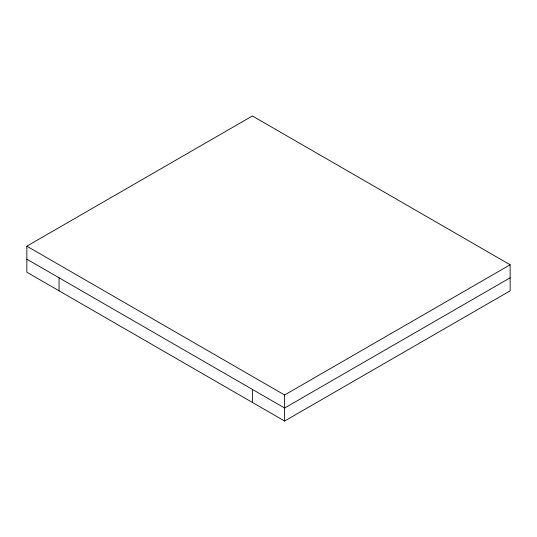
<?xml version="1.0" encoding="UTF-8"?>
<svg xmlns="http://www.w3.org/2000/svg" width="537" height="537" viewBox="0 0 537 537"><rect width="100%" height="100%" fill="white"/><g stroke="black" fill="none" stroke-linecap="round" stroke-linejoin="round"><path stroke-width="0.81" d="M26.85 246.174L252.39 115.965L510.15 264.781L510.15 290.826L284.61 421.035L26.85 272.219L26.85 246.174L284.61 394.997L510.15 264.781M510.15 277.804L284.61 408.013L26.85 259.196M284.61 394.997L284.61 421.035M252.39 389.412L252.39 402.435M59.07 277.804L59.07 290.826"/></g></svg>
